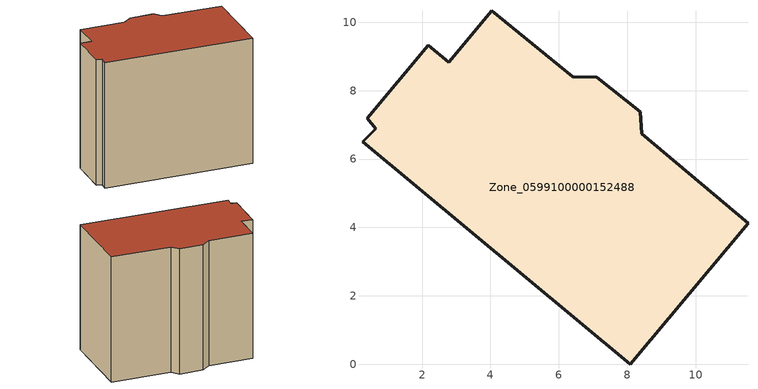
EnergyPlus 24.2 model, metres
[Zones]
Zone_0599100000152488
 floor ground (C_G): 0.4,7.2 2.18,9.34 2.77,8.83 4.03,10.34 6.4,8.41 7.11,8.4 8.38,7.39 8.42,6.75 11.54,4.13 8.09,0 0.26,6.51 0.64,6.89 z0
 wall outside (C_F): 2.18,9.34 0.4,7.2 0.64,6.89 0.26,6.51 8.09,0 11.54,4.13 8.42,6.75 8.38,7.39 7.11,8.4 6.4,8.41 4.03,10.34 2.77,8.83 2.18,9.34 z0:8.79
 roof outside (C_R): 0.64,6.89 0.26,6.51 8.09,0 11.54,4.13 8.42,6.75 8.38,7.39 7.11,8.4 6.4,8.41 4.03,10.34 2.77,8.83 2.18,9.34 0.4,7.2 z8.79
[BUILDING]
Pand.0599100000152488: North Axis=0; Terrain=City; Loads Convergence Tolerance Value=0.04; Temperature Convergence Tolerance Value=0.4; Solar Distribution=FullExterior; Maximum Number of Warmup Days=25; Minimum Number of Warmup Days=1
[Site:Location]
Rotterdam.The.Hague.AP_ZH_NLD Design_Conditions: Latitude=51.96; Longitude=4.45; Time Zone=1; Elevation=-4.5
[SITE:GROUNDTEMPERATURE:BUILDINGSURFACE]
18, 18, 18, 18, 18, 18, 18, 18, 18, 18, 18, 18
[MATERIAL] Thermal Absorptance=0.9; Solar Absorptance=0.7; Visible Absorptance=0.7
Name | Roughness | Thickness | Conductivity | Density | Specific Heat
G.TI.1946 | MediumSmooth | 0.15 | 1 | 540 | 1210
F.TI.1946 | Rough | 0.3 | 0.857143 | 1920 | 840
R.TI.1946 | MediumRough | 0.2 | 0.1 | 1500 | 1000
[CONSTRUCTION]
C_G: G.TI.1946
C_F: F.TI.1946
C_R: R.TI.1946
[ZONE]
Zone_0599100000152488: Type=1; Multiplier=1; Ceiling Height=Autocalculate; Volume=Autocalculate; Floor Area=autocalculate; Part of Total Floor Area=Yes
[ZONEINFILTRATION:DESIGNFLOWRATE]
Infil_Zone_0599100000152488: Zone or ZoneList or Space or SpaceList=Zone_0599100000152488; Schedule=AlwaysOn; Design Flow Rate Calculation Method=Flow/Area; Flow Rate per Floor Area=0.003; Constant Term Coefficient=1; Temperature Term Coefficient=0; Velocity Term Coefficient=0; Velocity Squared Term Coefficient=0
[HVACTEMPLATE:ZONE:IDEALLOADSAIRSYSTEM]
Zone_0599100000152488: Maximum Heating Supply Air Temperature=50; Minimum Cooling Supply Air Temperature=13; Maximum Heating Supply Air Humidity Ratio=0.0156; Minimum Cooling Supply Air Humidity Ratio=0.0077; Heating Limit=NoLimit; Cooling Limit=NoLimit; Dehumidification Control Type=ConstantSensibleHeatRatio; Cooling Sensible Heat Ratio=0.7; Dehumidification Setpoint=60; Humidification Control Type=None; Humidification Setpoint=30; Outdoor Air Method=None; Outdoor Air Flow Rate per Person=0.00944; Outdoor Air Flow Rate per Zone Floor Area=0; Outdoor Air Flow Rate per Zone=0; Demand Controlled Ventilation Type=None; Outdoor Air Economizer Type=NoEconomizer; Heat Recovery Type=None; Sensible Heat Recovery Effectiveness=0.7; Latent Heat Recovery Effectiveness=0.65
[ZONECONTROL:THERMOSTAT]
ThermostatControl_Zone_0599100000152488: Zone or ZoneList=Zone_0599100000152488; Control Type Schedule=DualSetpointControlType; Control 1=Thermostat_Zone_0599100000152488; Temperature Difference Between Cutout And Setpoint=0
[THERMOSTATSETPOINT:DUALSETPOINT]
Thermostat_Zone_0599100000152488: Heating Setpoint Temperature Schedule=HeatingSetpoint_Zone_0599100000152488; Cooling Setpoint Temperature Schedule=CoolingSetpoint_Zone_0599100000152488
[SCHEDULE:COMPACT]
HeatingSetpoint_Zone_0599100000152488: Through: 12/31, For: AllDays, Until: 24:00, 21
CoolingSetpoint_Zone_0599100000152488: Through: 12/31, For: AllDays, Until: 24:00, 24
DualSetpointControlType: Through: 12/31, For: AllDays, Until: 24:00, 4
AlwaysOn: Through: 12/31, For: AllDays, Until: 24:00, 1
